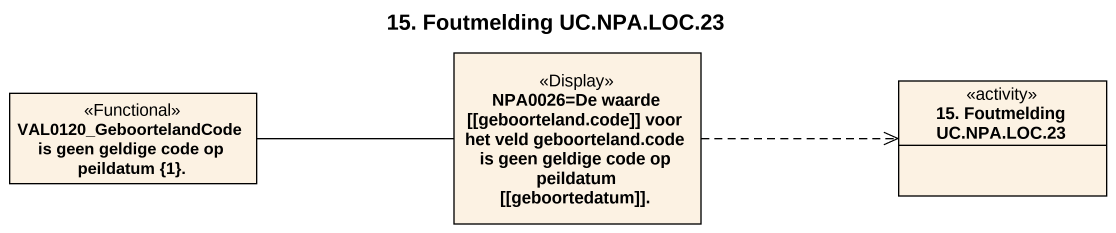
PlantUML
@startuml
title 15. Foutmelding UC.NPA.LOC.23
hide circle
hide empty members
class "NPA0026=De waarde ~[~[geboorteland.code]] voor het veld geboorteland.code is geen geldige code op peildatum ~[~[geboortedatum]]." as NPA0026_De_waarde <<Display>>
class "VAL0120_GeboortelandCode is geen geldige code op peildatum {1}." as VAL0120_GeboortelandCode_is <<Functional>>
class "15. Foutmelding UC.NPA.LOC.23" as c15_Foutmelding_UC_NPA_LOC_23 <<activity>>
NPA0026_De_waarde .right.> c15_Foutmelding_UC_NPA_LOC_23
VAL0120_GeboortelandCode_is -right- NPA0026_De_waarde
@enduml
